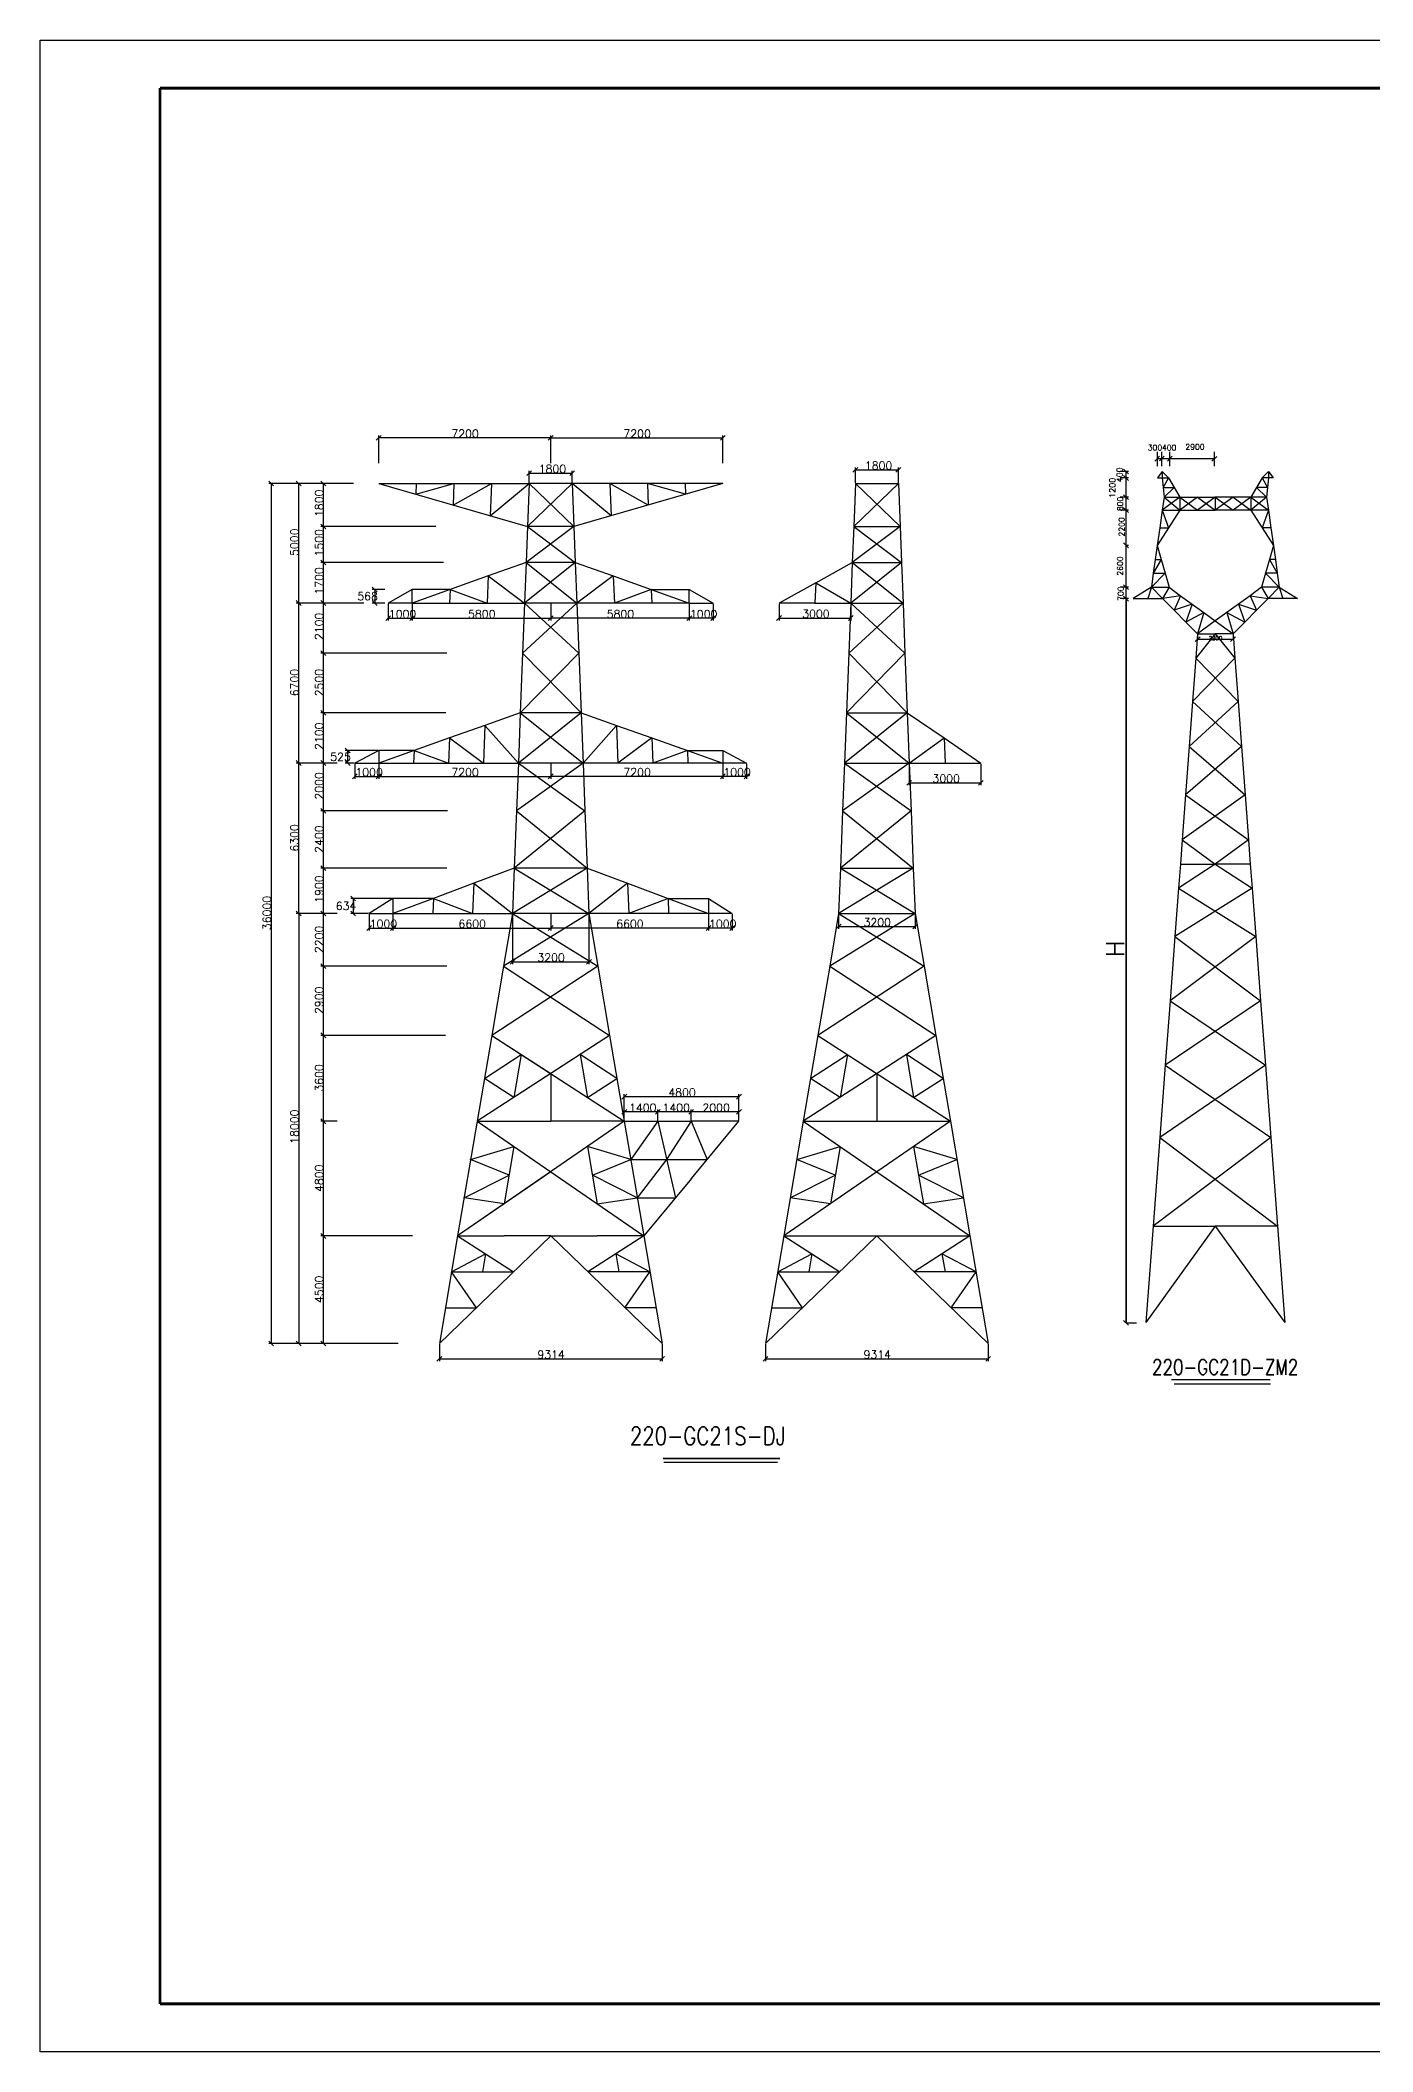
# Model space of a CAD drawing. Header units: millimetres. Extents: x -25344 to 5907, y -19679 to 18215.
# Drawn here: x 4556 to 4834.1, y 921.6 to 1341.6 of the extents above; entities that cross this region are included whole.
import ezdxf

# ---------------------------------------------------------------- set-up
doc = ezdxf.new("R2010")
doc.units = ezdxf.units.MM
doc.layers.add('受力材原始杆件', color=1, linetype='Continuous', lineweight=25)
doc.layers.add('受力材杆件', color=7, linetype='Continuous', lineweight=25)
doc.layers.add('基本图元层', color=7, linetype='Continuous')
doc.layers.add('标注', color=7, linetype='Continuous')
doc.styles.get("Standard").update_dxf_attribs({"font": 'txt', "bigfont": 'gbcbig.shx'})
doc.styles.add('TBWZ', font='txt.shx', dxfattribs={"width": 0.7, "bigfont": 'hztxt.shx'})

msp = doc.modelspace()

# ---------------------------------------------------------------- linework, layer by layer
at = {"color": 0}
for p, q in [((4555.98, 1341.65), (5149.98, 1341.65)), ((4555.98, 921.65), (4555.98, 1341.65)), ((5149.98, 921.65), (4555.98, 921.65))]:
    msp.add_line(p, q, dxfattribs=at)
at = {"color": 0, "linetype": 'ByBlock'}
for p, q in [((4627.11, 1259.12), (4626.11, 1258.13)), ((4662.02, 1258.13), (4663.02, 1259.12)), ((4663.02, 1259.12), (4662.02, 1258.13)), ((4697.93, 1258.13), (4698.93, 1259.12)), ((4658.53, 1251.75), (4657.53, 1250.76)), ((4666.51, 1250.76), (4667.5, 1251.75)), ((4726.6, 1252.45), (4725.6, 1251.45)), ((4734.58, 1251.45), (4735.58, 1252.45)), ((4782.08, 1252.08), (4783.08, 1251.08)), ((4788.61, 1253.77), (4789.6, 1254.77)), ((4789.57, 1253.82), (4790.57, 1254.82)), ((4791.25, 1253.79), (4792.25, 1254.79)), ((4800.52, 1253.76), (4801.52, 1254.76)), ((4604.66, 1248.58), (4603.66, 1249.58)), ((4610.42, 1248.58), (4609.42, 1249.58)), ((4615.56, 1248.58), (4614.56, 1249.58)), ((4782.08, 1250.75), (4783.08, 1249.75)), ((4782.08, 1246.76), (4783.08, 1245.76)), ((4782.08, 1244.04), (4783.08, 1243.05)), ((4614.56, 1240.6), (4615.56, 1239.61)), ((4615.56, 1239.61), (4614.56, 1240.6)), ((4782.08, 1236.69), (4783.08, 1235.69)), ((4614.56, 1233.12), (4615.56, 1232.12)), ((4615.56, 1232.12), (4614.56, 1233.12)), ((4626.28, 1226.47), (4625.28, 1227.47)), ((4782.08, 1227.96), (4783.08, 1226.97)), ((4610.42, 1223.65), (4609.42, 1224.64)), ((4609.42, 1224.64), (4610.42, 1223.65)), ((4614.56, 1224.64), (4615.56, 1223.65)), ((4615.56, 1223.65), (4614.56, 1224.64)), ((4625.28, 1224.64), (4626.28, 1223.65)), ((4782.08, 1225.54), (4783.08, 1224.54)), ((4629.1, 1221.46), (4628.1, 1220.46)), ((4633.09, 1220.46), (4634.09, 1221.46)), ((4634.09, 1221.46), (4633.09, 1220.46)), ((4662.02, 1220.46), (4663.02, 1221.46)), ((4663.02, 1221.46), (4662.02, 1220.46)), ((4690.95, 1220.46), (4691.94, 1221.46)), ((4691.94, 1221.46), (4690.95, 1220.46)), ((4695.93, 1220.46), (4696.93, 1221.46)), ((4710.67, 1221.51), (4709.67, 1220.51)), ((4724.64, 1220.51), (4725.63, 1221.51)), ((4614.56, 1214.17), (4615.56, 1213.17)), ((4615.56, 1213.17), (4614.56, 1214.17)), ((4797.04, 1216.08), (4798.04, 1217.08)), ((4804.42, 1216.09), (4805.42, 1217.09)), ((4614.56, 1201.7), (4615.56, 1200.7)), ((4615.56, 1200.7), (4614.56, 1201.7)), ((4620.63, 1192.85), (4619.64, 1193.84)), ((4610.42, 1190.23), (4609.42, 1191.23)), ((4609.42, 1191.23), (4610.42, 1190.23)), ((4614.56, 1191.23), (4615.56, 1190.23)), ((4615.56, 1190.23), (4614.56, 1191.23)), ((4619.64, 1191.23), (4620.63, 1190.23)), ((4622.12, 1188.44), (4621.12, 1187.44)), ((4626.11, 1187.44), (4627.11, 1188.44)), ((4627.11, 1188.44), (4626.11, 1187.44)), ((4662.02, 1187.44), (4663.02, 1188.44)), ((4663.02, 1188.44), (4662.02, 1187.44)), ((4697.93, 1187.44), (4698.93, 1188.44)), ((4698.93, 1188.44), (4697.93, 1187.44)), ((4702.92, 1187.44), (4703.91, 1188.44)), ((4737.85, 1187.11), (4736.85, 1186.11)), ((4751.81, 1186.11), (4752.81, 1187.11)), ((4614.56, 1181.25), (4615.56, 1180.25)), ((4615.56, 1180.25), (4614.56, 1181.25)), ((4614.56, 1169.28), (4615.56, 1168.28)), ((4615.56, 1168.28), (4614.56, 1169.28)), ((4610.42, 1158.81), (4609.42, 1159.81)), ((4609.42, 1159.81), (4610.42, 1158.81)), ((4614.56, 1159.81), (4615.56, 1158.81)), ((4615.56, 1158.81), (4614.56, 1159.81)), ((4621.78, 1161.96), (4620.78, 1162.96)), ((4620.78, 1159.81), (4621.78, 1158.81)), ((4625.11, 1156.78), (4624.11, 1155.78)), ((4629.1, 1155.78), (4630.1, 1156.78)), ((4630.1, 1156.78), (4629.1, 1155.78)), ((4662.02, 1155.78), (4663.02, 1156.78)), ((4663.02, 1156.78), (4662.02, 1155.78)), ((4694.94, 1155.78), (4695.93, 1156.78)), ((4695.93, 1156.78), (4694.94, 1155.78)), ((4699.92, 1155.78), (4700.92, 1156.78)), ((4723.11, 1157.09), (4722.11, 1156.09)), ((4738.07, 1156.09), (4739.07, 1157.09)), ((4614.56, 1148.83), (4615.56, 1147.84)), ((4615.56, 1147.84), (4614.56, 1148.83)), ((4655.04, 1149.72), (4654.04, 1148.73)), ((4670, 1148.73), (4671, 1149.72)), ((4614.56, 1134.37), (4615.56, 1133.37)), ((4615.56, 1133.37), (4614.56, 1134.37)), ((4678.37, 1121.56), (4677.38, 1120.56)), ((4701.32, 1120.56), (4702.31, 1121.56)), ((4678.37, 1118.38), (4677.38, 1117.38)), ((4685.36, 1118.38), (4684.36, 1117.38)), ((4684.36, 1117.38), (4685.36, 1118.38)), ((4692.34, 1118.38), (4691.34, 1117.38)), ((4691.34, 1117.38), (4692.34, 1118.38)), ((4701.32, 1117.38), (4702.31, 1118.38)), ((4614.56, 1116.41), (4615.56, 1115.42)), ((4615.56, 1115.42), (4614.56, 1116.41)), ((4614.56, 1092.47), (4615.56, 1091.48)), ((4615.56, 1091.48), (4614.56, 1092.47)), ((4782.08, 1074.35), (4783.08, 1073.36)), ((4603.66, 1070.03), (4604.66, 1069.03)), ((4609.42, 1070.03), (4610.42, 1069.03)), ((4614.56, 1070.03), (4615.56, 1069.03)), ((4639.77, 1066.84), (4638.78, 1065.85)), ((4685.26, 1065.85), (4686.26, 1066.84)), ((4707.85, 1066.84), (4706.85, 1065.85)), ((4753.34, 1065.85), (4754.33, 1066.84))]:
    msp.add_line(p, q, dxfattribs=at)
for p, q in [((4626.61, 1253.33), (4626.61, 1259.12)), ((4662.52, 1258.62), (4626.61, 1258.62)), ((4662.52, 1253.33), (4662.52, 1259.12)), ((4662.52, 1253.33), (4662.52, 1259.12)), ((4662.52, 1258.62), (4698.43, 1258.62)), ((4698.43, 1253.33), (4698.43, 1259.12)), ((4658.03, 1249.23), (4658.03, 1251.75)), ((4667.01, 1249.23), (4667.01, 1251.75)), ((4726.1, 1249.23), (4726.1, 1252.45)), ((4726.1, 1251.95), (4735.08, 1251.95)), ((4735.08, 1249.23), (4735.08, 1252.45)), ((4614.91, 1249.08), (4603.66, 1249.08)), ((4604.16, 1249.08), (4604.16, 1069.53)), ((4614.91, 1249.08), (4609.42, 1249.08)), ((4609.92, 1224.14), (4609.92, 1249.08)), ((4621.34, 1249.08), (4614.56, 1249.08)), ((4615.06, 1249.08), (4615.06, 1240.1)), ((4658.03, 1251.26), (4667.01, 1251.26)), ((4638.53, 1240.1), (4614.56, 1240.1)), ((4638.53, 1240.1), (4614.56, 1240.1)), ((4615.06, 1240.1), (4615.06, 1232.62)), ((4640.12, 1232.62), (4614.56, 1232.62)), ((4640.12, 1232.62), (4614.56, 1232.62)), ((4615.06, 1232.62), (4615.06, 1224.14)), ((4627.91, 1226.97), (4625.28, 1226.97)), ((4625.78, 1226.97), (4625.78, 1224.14)), ((4614.91, 1224.14), (4609.42, 1224.14)), ((4614.91, 1224.14), (4609.42, 1224.14)), ((4609.92, 1190.73), (4609.92, 1224.14)), ((4623.53, 1224.14), (4614.56, 1224.14)), ((4617.97, 1224.14), (4614.56, 1224.14)), ((4615.06, 1224.14), (4615.06, 1213.67)), ((4627.91, 1224.14), (4625.28, 1224.14)), ((4628.6, 1223.99), (4628.6, 1220.46)), ((4633.59, 1223.99), (4633.59, 1220.46)), ((4633.59, 1223.99), (4633.59, 1220.46)), ((4662.52, 1223.99), (4662.52, 1220.46)), ((4662.52, 1223.99), (4662.52, 1220.46)), ((4691.44, 1223.99), (4691.44, 1220.46)), ((4691.44, 1223.99), (4691.44, 1220.46)), ((4696.43, 1223.99), (4696.43, 1220.46)), ((4628.6, 1220.96), (4633.59, 1220.96)), ((4633.59, 1220.96), (4662.52, 1220.96)), ((4691.44, 1220.96), (4662.52, 1220.96)), ((4696.43, 1220.96), (4691.44, 1220.96)), ((4640.82, 1213.67), (4614.56, 1213.67)), ((4640.82, 1213.67), (4614.56, 1213.67)), ((4615.06, 1213.67), (4615.06, 1201.2)), ((4640.66, 1201.2), (4614.56, 1201.2)), ((4617.97, 1201.2), (4614.56, 1201.2)), ((4615.06, 1201.2), (4615.06, 1190.73)), ((4626.46, 1193.35), (4619.64, 1193.35)), ((4620.13, 1193.35), (4620.13, 1190.73)), ((4614.91, 1190.73), (4609.42, 1190.73)), ((4614.91, 1190.73), (4609.42, 1190.73)), ((4609.92, 1159.31), (4609.92, 1190.73)), ((4617.97, 1190.73), (4614.56, 1190.73)), ((4617.97, 1190.73), (4614.56, 1190.73)), ((4615.06, 1190.73), (4615.06, 1180.75)), ((4621.47, 1190.73), (4619.64, 1190.73)), ((4621.62, 1190.58), (4621.62, 1187.44)), ((4626.61, 1190.58), (4626.61, 1187.44)), ((4626.61, 1190.58), (4626.61, 1187.44)), ((4662.52, 1190.58), (4662.52, 1187.44)), ((4662.52, 1190.58), (4662.52, 1187.44)), ((4698.43, 1190.58), (4698.43, 1187.44)), ((4698.43, 1190.58), (4698.43, 1187.44)), ((4703.41, 1190.58), (4703.41, 1187.44)), ((4621.62, 1187.94), (4626.61, 1187.94)), ((4626.61, 1187.94), (4662.52, 1187.94)), ((4698.43, 1187.94), (4662.52, 1187.94)), ((4703.41, 1187.94), (4698.43, 1187.94)), ((4640.97, 1180.75), (4614.56, 1180.75)), ((4640.97, 1180.75), (4614.56, 1180.75)), ((4615.06, 1180.75), (4615.06, 1168.78)), ((4640.84, 1168.78), (4614.56, 1168.78)), ((4617.97, 1168.78), (4614.56, 1168.78)), ((4615.06, 1168.78), (4615.06, 1159.31)), ((4617.64, 1159.31), (4609.42, 1159.31)), ((4614.91, 1159.31), (4609.42, 1159.31)), ((4609.92, 1159.31), (4609.92, 1069.53)), ((4617.97, 1159.31), (4614.56, 1159.31)), ((4617.97, 1159.31), (4614.56, 1159.31)), ((4615.06, 1159.31), (4615.06, 1148.33)), ((4629.45, 1162.46), (4620.78, 1162.46)), ((4624.46, 1159.31), (4620.78, 1159.31)), ((4621.28, 1162.46), (4621.28, 1159.31)), ((4624.61, 1159.16), (4624.61, 1155.78)), ((4624.61, 1156.28), (4629.6, 1156.28)), ((4629.6, 1159.16), (4629.6, 1155.78)), ((4629.6, 1159.16), (4629.6, 1155.78)), ((4629.6, 1156.28), (4662.52, 1156.28)), ((4654.54, 1159.16), (4654.54, 1148.73)), ((4662.52, 1159.16), (4662.52, 1155.78)), ((4662.52, 1159.16), (4662.52, 1155.78)), ((4695.43, 1156.28), (4662.52, 1156.28)), ((4670.5, 1159.16), (4670.5, 1148.73)), ((4695.43, 1159.16), (4695.43, 1155.78)), ((4695.43, 1159.16), (4695.43, 1155.78)), ((4700.42, 1156.28), (4695.43, 1156.28)), ((4700.42, 1159.16), (4700.42, 1155.78)), ((4640.85, 1148.33), (4614.56, 1148.33)), ((4640.85, 1148.33), (4614.56, 1148.33)), ((4615.06, 1148.33), (4615.06, 1133.87)), ((4654.54, 1149.22), (4670.5, 1149.22)), ((4640.55, 1133.87), (4614.56, 1133.87)), ((4640.55, 1133.87), (4614.56, 1133.87)), ((4615.06, 1133.87), (4615.06, 1115.92)), ((4677.87, 1116.06), (4677.87, 1121.56)), ((4701.81, 1116.06), (4701.81, 1121.56)), ((4701.81, 1121.06), (4677.87, 1121.06)), ((4677.87, 1116.06), (4677.87, 1118.38)), ((4684.86, 1117.88), (4677.87, 1117.88)), ((4684.86, 1116.06), (4684.86, 1118.38)), ((4684.86, 1116.06), (4684.86, 1118.38)), ((4691.84, 1117.88), (4684.86, 1117.88)), ((4691.84, 1116.06), (4691.84, 1118.38)), ((4691.84, 1116.06), (4691.84, 1118.38)), ((4701.81, 1117.88), (4691.84, 1117.88)), ((4701.81, 1116.06), (4701.81, 1118.38)), ((4617.97, 1115.92), (4614.56, 1115.92)), ((4617.97, 1115.92), (4614.56, 1115.92)), ((4615.06, 1115.92), (4615.06, 1091.98)), ((4633.65, 1091.98), (4614.56, 1091.98)), ((4633.65, 1091.98), (4614.56, 1091.98)), ((4615.06, 1091.98), (4615.06, 1069.53)), ((4641.82, 1084.49), (4648.93, 1088.23)), ((4643.09, 1091.98), (4654.77, 1084.49)), ((4648.93, 1088.23), (4648.29, 1084.49)), ((4681.94, 1091.98), (4670.26, 1084.49)), ((4683.22, 1084.49), (4676.1, 1088.23)), ((4676.1, 1088.23), (4676.74, 1084.49)), ((4709.89, 1084.49), (4717.01, 1088.23)), ((4711.17, 1091.98), (4722.85, 1084.49)), ((4717.01, 1088.23), (4716.37, 1084.49)), ((4750.02, 1091.98), (4738.34, 1084.49)), ((4744.18, 1088.23), (4744.82, 1084.49)), ((4751.29, 1084.49), (4744.18, 1088.23)), ((4647.02, 1077.01), (4641.82, 1084.49)), ((4641.82, 1084.49), (4654.77, 1084.49)), ((4683.22, 1084.49), (4670.26, 1084.49)), ((4678.01, 1077.01), (4683.22, 1084.49)), ((4715.1, 1077.01), (4709.89, 1084.49)), ((4709.89, 1084.49), (4722.85, 1084.49)), ((4751.29, 1084.49), (4738.34, 1084.49)), ((4746.09, 1077.01), (4751.29, 1084.49)), ((4640.55, 1077.01), (4647.02, 1077.01)), ((4684.49, 1077.01), (4678.01, 1077.01)), ((4708.62, 1077.01), (4715.1, 1077.01)), ((4752.56, 1077.01), (4746.09, 1077.01)), ((4614.91, 1069.53), (4603.66, 1069.53)), ((4617.64, 1069.53), (4609.42, 1069.53)), ((4630.7, 1069.53), (4614.56, 1069.53)), ((4639.28, 1069.38), (4639.28, 1065.85)), ((4685.76, 1069.38), (4685.76, 1065.85)), ((4707.35, 1069.38), (4707.35, 1065.85)), ((4753.83, 1069.38), (4753.83, 1065.85)), ((4639.28, 1066.35), (4685.76, 1066.35)), ((4707.35, 1066.35), (4753.83, 1066.35))]:
    msp.add_line(p, q)
at = {"color": 7}
for p, q in [((4626.61, 1249.08), (4657.68, 1240.1)), ((4626.61, 1249.08), (4658.03, 1249.08)), ((4634.46, 1249.08), (4634.38, 1246.84)), ((4634.38, 1246.84), (4642.32, 1249.08)), ((4642.32, 1249.08), (4642.14, 1244.59)), ((4642.14, 1244.59), (4650.17, 1249.08)), ((4650.17, 1249.08), (4649.91, 1242.35)), ((4649.91, 1242.35), (4658.03, 1249.08)), ((4658.03, 1249.08), (4657.68, 1240.1)), ((4667.01, 1249.08), (4657.68, 1240.1)), ((4667.01, 1249.08), (4658.03, 1249.08)), ((4658.03, 1249.08), (4667.36, 1240.1)), ((4675.12, 1242.35), (4667.01, 1249.08)), ((4698.43, 1249.08), (4667.01, 1249.08)), ((4667.01, 1249.08), (4667.36, 1240.1)), ((4698.43, 1249.08), (4667.36, 1240.1)), ((4674.86, 1249.08), (4675.12, 1242.35)), ((4682.89, 1244.59), (4674.86, 1249.08)), ((4682.72, 1249.08), (4682.89, 1244.59)), ((4690.66, 1246.84), (4682.72, 1249.08)), ((4690.57, 1249.08), (4690.66, 1246.84)), ((4726.1, 1249.08), (4725.75, 1240.1)), ((4735.08, 1249.08), (4725.75, 1240.1)), ((4726.1, 1249.08), (4735.08, 1249.08)), ((4726.1, 1249.08), (4735.43, 1240.1)), ((4735.08, 1249.08), (4735.43, 1240.1)), ((4667.36, 1240.1), (4657.39, 1232.62)), ((4657.68, 1240.1), (4657.39, 1232.62)), ((4667.36, 1240.1), (4657.68, 1240.1)), ((4657.68, 1240.1), (4667.65, 1232.62)), ((4667.36, 1240.1), (4667.65, 1232.62)), ((4725.75, 1240.1), (4725.46, 1232.62)), ((4735.43, 1240.1), (4725.46, 1232.62)), ((4725.75, 1240.1), (4735.43, 1240.1)), ((4725.75, 1240.1), (4735.72, 1232.62)), ((4735.43, 1240.1), (4735.72, 1232.62)), ((4657.39, 1232.62), (4649.46, 1229.8)), ((4657.39, 1232.62), (4657.06, 1224.14)), ((4667.65, 1232.62), (4657.06, 1224.14)), ((4667.65, 1232.62), (4657.39, 1232.62)), ((4657.39, 1232.62), (4667.98, 1224.14)), ((4667.65, 1232.62), (4675.58, 1229.8)), ((4667.65, 1232.62), (4667.98, 1224.14)), ((4717.82, 1228.38), (4725.46, 1232.62)), ((4725.46, 1232.62), (4725.13, 1224.14)), ((4735.72, 1232.62), (4725.13, 1224.14)), ((4725.46, 1232.62), (4735.72, 1232.62)), ((4725.46, 1232.62), (4736.05, 1224.14)), ((4735.72, 1232.62), (4736.05, 1224.14)), ((4633.59, 1226.97), (4628.6, 1224.14)), ((4641.52, 1226.97), (4633.59, 1224.14)), ((4641.52, 1226.97), (4633.59, 1226.97)), ((4633.59, 1224.14), (4633.59, 1226.97)), ((4641.52, 1226.97), (4641.41, 1224.14)), ((4649.46, 1229.8), (4641.52, 1226.97)), ((4641.52, 1226.97), (4649.24, 1224.14)), ((4649.46, 1229.8), (4649.24, 1224.14)), ((4649.46, 1229.8), (4657.06, 1224.14)), ((4675.58, 1229.8), (4667.98, 1224.14)), ((4675.58, 1229.8), (4675.8, 1224.14)), ((4675.58, 1229.8), (4683.51, 1226.97)), ((4683.51, 1226.97), (4675.8, 1224.14)), ((4683.51, 1226.97), (4691.44, 1226.97)), ((4683.51, 1226.97), (4683.62, 1224.14)), ((4683.51, 1226.97), (4691.44, 1224.14)), ((4691.44, 1224.14), (4691.44, 1226.97)), ((4691.44, 1226.97), (4696.43, 1224.14)), ((4717.82, 1228.38), (4710.17, 1224.14)), ((4717.82, 1228.38), (4717.65, 1224.14)), ((4717.82, 1228.38), (4725.13, 1224.14)), ((4633.59, 1224.14), (4628.6, 1224.14)), ((4633.59, 1224.14), (4641.41, 1224.14)), ((4641.41, 1224.14), (4649.24, 1224.14)), ((4649.24, 1224.14), (4657.06, 1224.14)), ((4667.98, 1224.14), (4656.65, 1213.67)), ((4657.06, 1224.14), (4656.65, 1213.67)), ((4667.98, 1224.14), (4657.06, 1224.14)), ((4657.06, 1224.14), (4668.38, 1213.67)), ((4675.8, 1224.14), (4667.98, 1224.14)), ((4667.98, 1224.14), (4668.38, 1213.67)), ((4683.62, 1224.14), (4675.8, 1224.14)), ((4691.44, 1224.14), (4683.62, 1224.14)), ((4691.44, 1224.14), (4696.43, 1224.14)), ((4717.65, 1224.14), (4710.17, 1224.14)), ((4710.17, 1223.99), (4710.17, 1220.51)), ((4717.65, 1224.14), (4725.13, 1224.14)), ((4725.13, 1224.14), (4724.73, 1213.67)), ((4736.05, 1224.14), (4724.73, 1213.67)), ((4725.13, 1224.14), (4736.05, 1224.14)), ((4725.13, 1224.14), (4736.46, 1213.67)), ((4725.13, 1223.99), (4725.13, 1220.51)), ((4736.05, 1224.14), (4736.46, 1213.67)), ((4710.17, 1221.01), (4725.13, 1221.01)), ((4668.38, 1213.67), (4656.17, 1201.2)), ((4656.65, 1213.67), (4656.17, 1201.2)), ((4656.65, 1213.67), (4668.87, 1201.2)), ((4668.38, 1213.67), (4668.87, 1201.2)), ((4724.73, 1213.67), (4724.24, 1201.2)), ((4736.46, 1213.67), (4724.24, 1201.2)), ((4724.73, 1213.67), (4736.94, 1201.2)), ((4736.46, 1213.67), (4736.94, 1201.2)), ((4656.17, 1201.2), (4648.78, 1198.58)), ((4656.17, 1201.2), (4655.76, 1190.73)), ((4668.87, 1201.2), (4655.76, 1190.73)), ((4668.87, 1201.2), (4656.17, 1201.2)), ((4656.17, 1201.2), (4669.28, 1190.73)), ((4668.87, 1201.2), (4676.26, 1198.58)), ((4668.87, 1201.2), (4669.28, 1190.73)), ((4724.24, 1201.2), (4723.83, 1190.73)), ((4736.94, 1201.2), (4723.83, 1190.73)), ((4724.24, 1201.2), (4736.94, 1201.2)), ((4724.24, 1201.2), (4737.35, 1190.73)), ((4736.94, 1201.2), (4737.35, 1190.73)), ((4736.94, 1201.2), (4744.63, 1195.96)), ((4648.78, 1198.58), (4641.39, 1195.96)), ((4648.78, 1198.58), (4648.47, 1190.73)), ((4648.78, 1198.58), (4655.76, 1190.73)), ((4676.26, 1198.58), (4669.28, 1190.73)), ((4676.26, 1198.58), (4676.56, 1190.73)), ((4676.26, 1198.58), (4683.65, 1195.96)), ((4626.61, 1193.35), (4621.62, 1190.73)), ((4634, 1193.35), (4626.61, 1190.73)), ((4634, 1193.35), (4626.61, 1193.35)), ((4626.61, 1193.35), (4626.61, 1190.73)), ((4634, 1193.35), (4633.9, 1190.73)), ((4641.39, 1195.96), (4634, 1193.35)), ((4634, 1193.35), (4641.18, 1190.73)), ((4641.39, 1195.96), (4641.18, 1190.73)), ((4641.39, 1195.96), (4648.47, 1190.73)), ((4683.65, 1195.96), (4676.56, 1190.73)), ((4683.65, 1195.96), (4683.85, 1190.73)), ((4683.65, 1195.96), (4691.04, 1193.35)), ((4691.04, 1193.35), (4683.85, 1190.73)), ((4691.04, 1193.35), (4698.43, 1193.35)), ((4691.04, 1193.35), (4691.14, 1190.73)), ((4691.04, 1193.35), (4698.43, 1190.73)), ((4698.43, 1193.35), (4698.43, 1190.73)), ((4698.43, 1193.35), (4703.41, 1190.73)), ((4737.35, 1190.73), (4744.63, 1195.96)), ((4744.63, 1195.96), (4744.83, 1190.73)), ((4744.63, 1195.96), (4752.31, 1190.73)), ((4621.62, 1190.73), (4626.61, 1190.73)), ((4626.61, 1190.73), (4633.9, 1190.73)), ((4633.9, 1190.73), (4641.18, 1190.73)), ((4641.18, 1190.73), (4648.47, 1190.73)), ((4648.47, 1190.73), (4655.76, 1190.73)), ((4669.28, 1190.73), (4655.37, 1180.75)), ((4655.76, 1190.73), (4655.37, 1180.75)), ((4669.28, 1190.73), (4655.76, 1190.73)), ((4655.76, 1190.73), (4669.66, 1180.75)), ((4676.56, 1190.73), (4669.28, 1190.73)), ((4669.28, 1190.73), (4669.66, 1180.75)), ((4683.85, 1190.73), (4676.56, 1190.73)), ((4691.14, 1190.73), (4683.85, 1190.73)), ((4698.43, 1190.73), (4691.14, 1190.73)), ((4703.41, 1190.73), (4698.43, 1190.73)), ((4723.83, 1190.73), (4723.45, 1180.75)), ((4737.35, 1190.73), (4723.45, 1180.75)), ((4723.83, 1190.73), (4737.35, 1190.73)), ((4723.83, 1190.73), (4737.74, 1180.75)), ((4737.35, 1190.73), (4737.74, 1180.75)), ((4737.35, 1190.73), (4744.83, 1190.73)), ((4737.35, 1190.58), (4737.35, 1186.11)), ((4744.83, 1190.73), (4752.31, 1190.73)), ((4752.31, 1190.58), (4752.31, 1186.11)), ((4737.35, 1186.61), (4752.31, 1186.61)), ((4669.66, 1180.75), (4654.91, 1168.78)), ((4655.37, 1180.75), (4654.91, 1168.78)), ((4655.37, 1180.75), (4670.13, 1168.78)), ((4669.66, 1180.75), (4670.13, 1168.78)), ((4723.45, 1180.75), (4722.98, 1168.78)), ((4737.74, 1180.75), (4722.98, 1168.78)), ((4723.45, 1180.75), (4738.2, 1168.78)), ((4737.74, 1180.75), (4738.2, 1168.78)), ((4654.91, 1168.78), (4646.47, 1165.62)), ((4654.91, 1168.78), (4654.54, 1159.31)), ((4670.13, 1168.78), (4654.54, 1159.31)), ((4670.13, 1168.78), (4654.91, 1168.78)), ((4654.91, 1168.78), (4670.5, 1159.31)), ((4670.13, 1168.78), (4678.56, 1165.62)), ((4670.13, 1168.78), (4670.5, 1159.31)), ((4722.98, 1168.78), (4722.61, 1159.31)), ((4738.2, 1168.78), (4722.61, 1159.31)), ((4722.98, 1168.78), (4738.2, 1168.78)), ((4722.98, 1168.78), (4738.57, 1159.31)), ((4738.2, 1168.78), (4738.57, 1159.31)), ((4646.47, 1165.62), (4638.04, 1162.47)), ((4646.47, 1165.62), (4646.22, 1159.31)), ((4646.47, 1165.62), (4654.54, 1159.31)), ((4678.56, 1165.62), (4670.5, 1159.31)), ((4678.56, 1165.62), (4678.81, 1159.31)), ((4678.56, 1165.62), (4687, 1162.47)), ((4629.6, 1162.46), (4624.61, 1159.31)), ((4624.61, 1159.31), (4629.6, 1159.31)), ((4638.04, 1162.47), (4629.6, 1159.31)), ((4638.04, 1162.47), (4629.6, 1162.46)), ((4629.6, 1162.46), (4629.6, 1159.31)), ((4629.6, 1159.31), (4637.91, 1159.31)), ((4638.04, 1162.47), (4637.91, 1159.31)), ((4637.91, 1159.31), (4646.22, 1159.31)), ((4638.04, 1162.47), (4646.22, 1159.31)), ((4646.22, 1159.31), (4654.54, 1159.31)), ((4670.5, 1159.31), (4652.67, 1148.33)), ((4654.54, 1159.31), (4652.67, 1148.33)), ((4670.5, 1159.31), (4654.54, 1159.31)), ((4654.54, 1159.31), (4672.36, 1148.33)), ((4678.81, 1159.31), (4670.5, 1159.31)), ((4670.5, 1159.31), (4672.36, 1148.33)), ((4687, 1162.47), (4678.81, 1159.31)), ((4687.12, 1159.31), (4678.81, 1159.31)), ((4687, 1162.47), (4695.43, 1162.46)), ((4687, 1162.47), (4687.12, 1159.31)), ((4687, 1162.47), (4695.43, 1159.31)), ((4695.43, 1159.31), (4687.12, 1159.31)), ((4695.43, 1162.46), (4695.43, 1159.31)), ((4695.43, 1162.46), (4700.42, 1159.31)), ((4700.42, 1159.31), (4695.43, 1159.31)), ((4722.61, 1159.31), (4720.75, 1148.33)), ((4738.57, 1159.31), (4720.75, 1148.33)), ((4722.61, 1159.31), (4738.57, 1159.31)), ((4722.61, 1159.31), (4740.44, 1148.33)), ((4738.57, 1159.31), (4740.44, 1148.33)), ((4722.61, 1159.16), (4722.61, 1156.09)), ((4722.61, 1156.59), (4738.57, 1156.59)), ((4738.57, 1159.16), (4738.57, 1156.09)), ((4672.36, 1148.33), (4650.21, 1133.87)), ((4652.67, 1148.33), (4650.21, 1133.87)), ((4652.67, 1148.33), (4674.82, 1133.87)), ((4672.36, 1148.33), (4674.82, 1133.87)), ((4720.75, 1148.33), (4718.29, 1133.87)), ((4740.44, 1148.33), (4718.29, 1133.87)), ((4720.75, 1148.33), (4742.9, 1133.87)), ((4740.44, 1148.33), (4742.9, 1133.87)), ((4674.82, 1133.87), (4647.16, 1115.92)), ((4650.21, 1133.87), (4647.16, 1115.92)), ((4648.69, 1124.89), (4656.37, 1129.88)), ((4650.21, 1133.87), (4677.87, 1115.92)), ((4650.21, 1133.87), (4662.52, 1125.88)), ((4656.37, 1129.88), (4654.84, 1120.9)), ((4668.67, 1129.88), (4670.2, 1120.9)), ((4676.35, 1124.89), (4668.67, 1129.88)), ((4674.82, 1133.87), (4677.87, 1115.92)), ((4718.29, 1133.87), (4715.24, 1115.92)), ((4742.9, 1133.87), (4715.24, 1115.92)), ((4716.76, 1124.89), (4724.44, 1129.88)), ((4718.29, 1133.87), (4745.95, 1115.92)), ((4724.44, 1129.88), (4722.91, 1120.9)), ((4744.42, 1124.89), (4736.74, 1129.88)), ((4736.74, 1129.88), (4738.27, 1120.9)), ((4742.9, 1133.87), (4745.95, 1115.92)), ((4662.52, 1125.88), (4647.16, 1115.92)), ((4662.52, 1125.88), (4662.52, 1115.92)), ((4730.59, 1125.88), (4730.59, 1115.92)), ((4654.84, 1120.9), (4648.69, 1124.89)), ((4670.2, 1120.9), (4676.35, 1124.89)), ((4722.91, 1120.9), (4716.76, 1124.89)), ((4738.27, 1120.9), (4744.42, 1124.89)), ((4677.87, 1115.92), (4643.09, 1091.98)), ((4647.16, 1115.92), (4643.09, 1091.98)), ((4647.16, 1115.92), (4662.52, 1115.92)), ((4647.16, 1115.92), (4681.94, 1091.98)), ((4647.16, 1115.92), (4662.52, 1105.35)), ((4677.87, 1115.92), (4662.52, 1115.92)), ((4677.87, 1115.92), (4681.94, 1091.98)), ((4677.87, 1115.92), (4691.84, 1115.92)), ((4684.86, 1115.92), (4679.23, 1107.94)), ((4684.86, 1115.92), (4688.57, 1099.96)), ((4691.84, 1115.92), (4686.71, 1107.94)), ((4701.81, 1115.92), (4691.84, 1115.92)), ((4691.84, 1115.92), (4695.19, 1107.94)), ((4691.88, 1103.95), (4701.81, 1115.92)), ((4745.95, 1115.92), (4711.17, 1091.98)), ((4715.24, 1115.92), (4711.17, 1091.98)), ((4745.95, 1115.92), (4711.17, 1091.98)), ((4715.24, 1115.92), (4730.59, 1105.35)), ((4715.24, 1115.92), (4750.02, 1091.98)), ((4715.24, 1115.92), (4745.95, 1115.92)), ((4715.24, 1115.92), (4750.02, 1091.98)), ((4745.95, 1115.92), (4750.02, 1091.98)), ((4645.8, 1107.94), (4654.84, 1110.63)), ((4654.84, 1110.63), (4652.8, 1098.66)), ((4670.2, 1110.63), (4672.23, 1098.66)), ((4679.23, 1107.94), (4670.2, 1110.63)), ((4713.88, 1107.94), (4722.91, 1110.63)), ((4722.91, 1110.63), (4720.88, 1098.66)), ((4747.31, 1107.94), (4738.27, 1110.63)), ((4738.27, 1110.63), (4740.31, 1098.66)), ((4662.52, 1105.35), (4643.09, 1091.98)), ((4644.45, 1099.96), (4653.82, 1104.65)), ((4653.82, 1104.65), (4645.8, 1107.94)), ((4671.21, 1104.65), (4679.23, 1107.94)), ((4680.59, 1099.96), (4671.21, 1104.65)), ((4679.23, 1107.94), (4686.71, 1107.94)), ((4686.71, 1107.94), (4680.59, 1099.96)), ((4686.71, 1107.94), (4695.19, 1107.94)), ((4730.59, 1105.35), (4711.17, 1091.98)), ((4712.52, 1099.96), (4721.9, 1104.65)), ((4721.9, 1104.65), (4713.88, 1107.94)), ((4739.29, 1104.65), (4747.31, 1107.94)), ((4748.66, 1099.96), (4739.29, 1104.65)), ((4691.88, 1103.95), (4681.94, 1091.98)), ((4652.8, 1098.66), (4644.45, 1099.96)), ((4672.23, 1098.66), (4680.59, 1099.96)), ((4680.59, 1099.96), (4688.57, 1099.96)), ((4720.88, 1098.66), (4712.52, 1099.96)), ((4740.31, 1098.66), (4748.66, 1099.96)), ((4643.09, 1091.98), (4639.28, 1069.53)), ((4662.52, 1091.98), (4639.28, 1069.53)), ((4643.09, 1091.98), (4652.8, 1091.98)), ((4662.52, 1091.98), (4652.8, 1091.98)), ((4662.52, 1091.98), (4672.23, 1091.98)), ((4662.52, 1091.98), (4685.76, 1069.53)), ((4681.94, 1091.98), (4672.23, 1091.98)), ((4681.94, 1091.98), (4685.76, 1069.53)), ((4711.17, 1091.98), (4707.35, 1069.53)), ((4730.59, 1091.98), (4707.35, 1069.53)), ((4711.17, 1091.98), (4750.02, 1091.98)), ((4730.59, 1091.98), (4753.83, 1069.53)), ((4750.02, 1091.98), (4753.83, 1069.53))]:
    msp.add_line(p, q, dxfattribs=at)
at = {"color": 0, "const_width": 0.6}
for points in [[(4580.98, 931.65), (4580.98, 1331.65)], [(4580.98, 1331.65), (5139.98, 1331.65)], [(5139.98, 931.65), (4580.98, 931.65)]]:
    msp.add_lwpolyline(points, dxfattribs=at)
at = {"color": 7}
for p in [(4645.8, 1107.94), (4644.45, 1099.96)]:
    msp.add_point(p, dxfattribs=at)
at = {"layer": '受力材原始杆件', "color": 0}
for p, q in [((4812.32, 1251.63), (4810.98, 1250.28)), ((4812.32, 1251.63), (4813.33, 1250.28)), ((4812.32, 1251.63), (4812.32, 1250.28)), ((4809.8, 1248.27), (4808.62, 1246.25)), ((4810.98, 1250.28), (4809.8, 1248.27)), ((4812.13, 1248.27), (4809.8, 1248.27)), ((4809.8, 1248.27), (4811.94, 1246.25)), ((4812.32, 1250.28), (4810.98, 1250.28)), ((4810.98, 1250.28), (4812.13, 1248.27)), ((4812.13, 1248.27), (4811.94, 1246.25)), ((4812.32, 1250.28), (4812.13, 1248.27)), ((4813.33, 1250.28), (4812.32, 1250.28)), ((4790.52, 1246.25), (4793.84, 1246.25)), ((4793.84, 1246.25), (4797.54, 1246.25)), ((4797.54, 1246.25), (4801.23, 1246.25)), ((4804.93, 1246.25), (4801.23, 1246.25)), ((4801.23, 1246.25), (4804.93, 1243.56)), ((4804.93, 1246.25), (4801.23, 1243.56)), ((4801.23, 1246.25), (4801.23, 1243.56)), ((4804.93, 1243.56), (4801.23, 1243.56)), ((4808.62, 1246.25), (4804.93, 1246.25)), ((4804.93, 1246.25), (4808.62, 1243.56)), ((4808.62, 1246.25), (4804.93, 1243.56)), ((4808.62, 1243.56), (4804.93, 1243.56)), ((4811.94, 1246.25), (4808.62, 1246.25)), ((4808.62, 1246.25), (4812.32, 1243.56)), ((4811.94, 1246.25), (4808.62, 1243.56)), ((4808.62, 1246.25), (4808.62, 1243.56)), ((4812.32, 1243.56), (4808.62, 1243.56)), ((4808.62, 1243.56), (4810.99, 1239.87)), ((4808.62, 1243.56), (4810.99, 1239.87)), ((4812.32, 1243.56), (4810.99, 1239.87)), ((4811.94, 1246.25), (4812.32, 1243.56)), ((4812.32, 1243.56), (4812.84, 1239.87)), ((4812.84, 1239.87), (4810.99, 1239.87)), ((4810.99, 1239.87), (4813.35, 1236.17)), ((4812.84, 1239.87), (4813.35, 1236.17)), ((4813.35, 1236.17), (4812.53, 1233.26)), ((4813.35, 1236.17), (4813.76, 1233.26)), ((4812.53, 1233.26), (4811.71, 1230.35)), ((4813.76, 1233.26), (4812.53, 1233.26)), ((4812.53, 1233.26), (4814.17, 1230.35)), ((4813.76, 1233.26), (4814.17, 1230.35)), ((4810.88, 1227.44), (4808.47, 1225.67)), ((4811.71, 1230.35), (4810.88, 1227.44)), ((4814.58, 1227.44), (4810.88, 1227.44)), ((4810.88, 1227.44), (4812.25, 1225.08)), ((4814.17, 1230.35), (4811.71, 1230.35)), ((4811.71, 1230.35), (4814.58, 1227.44)), ((4814.58, 1227.44), (4812.25, 1225.08)), ((4814.17, 1230.35), (4814.58, 1227.44)), ((4814.58, 1227.44), (4818.37, 1225.08)), ((4814.58, 1227.44), (4815.31, 1225.08)), ((4806.06, 1223.91), (4803.64, 1222.15)), ((4808.47, 1225.67), (4806.06, 1223.91)), ((4806.06, 1223.91), (4809.81, 1222.62)), ((4806.06, 1223.91), (4807.37, 1220.16)), ((4809.81, 1222.62), (4807.37, 1220.16)), ((4808.47, 1225.67), (4812.25, 1225.08)), ((4808.47, 1225.67), (4809.81, 1222.62)), ((4812.25, 1225.08), (4809.81, 1222.62)), ((4815.31, 1225.08), (4812.25, 1225.08)), ((4818.37, 1225.08), (4815.31, 1225.08)), ((4803.64, 1222.15), (4801.23, 1220.39)), ((4801.23, 1220.39), (4804.93, 1217.69)), ((4803.64, 1222.15), (4807.37, 1220.16)), ((4803.64, 1222.15), (4804.93, 1217.69)), ((4807.37, 1220.16), (4804.93, 1217.69)), ((4804.93, 1217.69), (4801.23, 1217.69)), ((4801.23, 1217.69), (4805.31, 1212.65)), ((4804.93, 1217.69), (4805.31, 1212.65)), ((4797.16, 1212.65), (4805.99, 1203.58)), ((4805.31, 1212.65), (4805.99, 1203.58)), ((4796.48, 1203.58), (4806.69, 1194.17)), ((4805.99, 1203.58), (4806.69, 1194.17)), ((4795.77, 1194.17), (4807.45, 1184.09)), ((4806.69, 1194.17), (4807.45, 1184.09)), ((4795.02, 1184.09), (4808.15, 1174.68)), ((4807.45, 1184.09), (4808.15, 1174.68)), ((4808.15, 1174.68), (4801.23, 1169.64)), ((4808.15, 1174.68), (4808.53, 1169.64)), ((4808.53, 1169.64), (4801.23, 1169.64)), ((4801.23, 1169.64), (4808.91, 1164.6)), ((4808.53, 1169.64), (4808.91, 1164.6)), ((4793.55, 1164.6), (4809.67, 1154.52)), ((4808.91, 1164.6), (4809.67, 1154.52)), ((4809.67, 1154.52), (4791.79, 1141.08)), ((4809.67, 1154.52), (4810.67, 1141.08)), ((4810.67, 1141.08), (4790.78, 1127.64)), ((4810.67, 1141.08), (4811.68, 1127.64)), ((4811.68, 1127.64), (4789.65, 1112.52)), ((4811.68, 1127.64), (4812.82, 1112.52)), ((4812.82, 1112.52), (4788.26, 1094.04)), ((4812.82, 1112.52), (4814.2, 1094.04)), ((4807.72, 1094.04), (4801.23, 1094.04)), ((4801.23, 1094.04), (4815.71, 1073.88)), ((4814.2, 1094.04), (4807.72, 1094.04)), ((4814.2, 1094.04), (4815.71, 1073.88))]:
    msp.add_line(p, q, dxfattribs=at)
at = {"layer": '受力材杆件', "color": 0}
for p, q in [((4790.14, 1251.63), (4789.14, 1250.28)), ((4790.14, 1251.63), (4790.14, 1250.28)), ((4790.14, 1251.63), (4791.49, 1250.28)), ((4789.14, 1250.28), (4790.14, 1250.28)), ((4790.14, 1250.28), (4791.49, 1250.28)), ((4790.14, 1250.28), (4790.33, 1248.27)), ((4791.49, 1250.28), (4790.33, 1248.27)), ((4790.33, 1248.27), (4792.66, 1248.27)), ((4790.33, 1248.27), (4790.52, 1246.25)), ((4792.66, 1248.27), (4790.52, 1246.25)), ((4791.49, 1250.28), (4792.66, 1248.27)), ((4792.66, 1248.27), (4793.84, 1246.25)), ((4790.14, 1243.56), (4789.63, 1239.87)), ((4790.52, 1246.25), (4790.14, 1243.56)), ((4793.84, 1246.25), (4790.14, 1243.56)), ((4790.14, 1243.56), (4793.84, 1243.56)), ((4790.14, 1243.56), (4791.47, 1239.87)), ((4790.52, 1246.25), (4793.84, 1243.56)), ((4793.84, 1243.56), (4791.47, 1239.87)), ((4793.84, 1243.56), (4791.47, 1239.87)), ((4793.84, 1246.25), (4793.84, 1243.56)), ((4797.54, 1246.25), (4793.84, 1243.56)), ((4793.84, 1246.25), (4797.54, 1243.56)), ((4793.84, 1243.56), (4797.54, 1243.56)), ((4801.23, 1246.25), (4797.54, 1243.56)), ((4797.54, 1246.25), (4801.23, 1243.56)), ((4797.54, 1243.56), (4801.23, 1243.56)), ((4804.93, 1246.25), (4801.23, 1246.25)), ((4808.62, 1246.25), (4804.93, 1246.25)), ((4811.94, 1246.25), (4808.62, 1246.25)), ((4789.63, 1239.87), (4789.11, 1236.17)), ((4791.47, 1239.87), (4789.11, 1236.17)), ((4789.63, 1239.87), (4791.47, 1239.87)), ((4789.11, 1236.17), (4788.7, 1233.26)), ((4789.11, 1236.17), (4789.93, 1233.26)), ((4788.7, 1233.26), (4788.29, 1230.35)), ((4789.93, 1233.26), (4788.29, 1230.35)), ((4788.7, 1233.26), (4789.93, 1233.26)), ((4789.93, 1233.26), (4790.76, 1230.35)), ((4787.89, 1227.44), (4784.1, 1225.08)), ((4787.89, 1227.44), (4787.16, 1225.08)), ((4788.29, 1230.35), (4787.89, 1227.44)), ((4790.76, 1230.35), (4787.89, 1227.44)), ((4787.89, 1227.44), (4791.58, 1227.44)), ((4787.89, 1227.44), (4790.21, 1225.08)), ((4788.29, 1230.35), (4790.76, 1230.35)), ((4791.58, 1227.44), (4790.21, 1225.08)), ((4790.76, 1230.35), (4791.58, 1227.44)), ((4791.58, 1227.44), (4793.99, 1225.67)), ((4784.1, 1225.08), (4787.16, 1225.08)), ((4787.16, 1225.08), (4790.21, 1225.08)), ((4793.99, 1225.67), (4790.21, 1225.08)), ((4790.21, 1225.08), (4792.66, 1222.62)), ((4793.99, 1225.67), (4792.66, 1222.62)), ((4796.41, 1223.91), (4792.66, 1222.62)), ((4792.66, 1222.62), (4795.1, 1220.16)), ((4793.99, 1225.67), (4796.41, 1223.91)), ((4796.41, 1223.91), (4795.1, 1220.16)), ((4796.41, 1223.91), (4798.82, 1222.15)), ((4798.82, 1222.15), (4795.1, 1220.16)), ((4795.1, 1220.16), (4797.54, 1217.69)), ((4798.82, 1222.15), (4797.54, 1217.69)), ((4801.23, 1220.39), (4797.54, 1217.69)), ((4798.82, 1222.15), (4801.23, 1220.39)), ((4797.54, 1217.69), (4797.16, 1212.65)), ((4801.23, 1217.69), (4797.16, 1212.65)), ((4797.54, 1217.69), (4801.23, 1217.69)), ((4805.31, 1212.65), (4796.48, 1203.58)), ((4797.16, 1212.65), (4796.48, 1203.58)), ((4805.99, 1203.58), (4795.77, 1194.17)), ((4796.48, 1203.58), (4795.77, 1194.17)), ((4806.69, 1194.17), (4795.02, 1184.09)), ((4795.77, 1194.17), (4795.02, 1184.09)), ((4807.45, 1184.09), (4794.31, 1174.68)), ((4795.02, 1184.09), (4794.31, 1174.68)), ((4794.31, 1174.68), (4793.93, 1169.64)), ((4794.31, 1174.68), (4801.23, 1169.64)), ((4793.93, 1169.64), (4793.55, 1164.6)), ((4801.23, 1169.64), (4793.55, 1164.6)), ((4793.93, 1169.64), (4801.23, 1169.64)), ((4808.91, 1164.6), (4792.8, 1154.52)), ((4793.55, 1164.6), (4792.8, 1154.52)), ((4792.8, 1154.52), (4791.79, 1141.08)), ((4792.8, 1154.52), (4810.67, 1141.08)), ((4791.79, 1141.08), (4790.78, 1127.64)), ((4791.79, 1141.08), (4811.68, 1127.64)), ((4790.78, 1127.64), (4789.65, 1112.52)), ((4790.78, 1127.64), (4812.82, 1112.52)), ((4789.65, 1112.52), (4788.26, 1094.04)), ((4789.65, 1112.52), (4814.2, 1094.04)), ((4788.26, 1094.04), (4786.75, 1073.88)), ((4801.23, 1094.04), (4786.75, 1073.88)), ((4788.26, 1094.04), (4794.75, 1094.04)), ((4794.75, 1094.04), (4801.23, 1094.04))]:
    msp.add_line(p, q, dxfattribs=at)
at = {"layer": '基本图元层', "color": 0}
for p, q in [((4782.6, 1073.84), (4782.6, 1251.63)), ((4789.14, 1252.73), (4789.14, 1255.69)), ((4789.14, 1254.31), (4801.09, 1254.31)), ((4790.05, 1252.73), (4790.05, 1255.69)), ((4791.75, 1252.73), (4791.75, 1255.69)), ((4801.08, 1252.73), (4801.08, 1255.69)), ((4782.6, 1225.08), (4782.6, 1073.84)), ((4797.54, 1216.59), (4804.93, 1216.59)), ((4782.6, 1073.84), (4784.81, 1073.84)), ((4784.81, 1073.84), (4784.81, 1073.84))]:
    msp.add_line(p, q, dxfattribs=at)
at = {"layer": '基本图元层', "color": 0, "lineweight": 25}
for p, q in [((4792.05, 1062.02), (4812.65, 1062.02)), ((4792.67, 1061.08), (4812.72, 1061.08)), ((4686.13, 1044.76), (4709.88, 1044.76))]:
    msp.add_line(p, q, dxfattribs=at)
at = {"layer": '基本图元层', "color": 0, "lineweight": 25, "const_width": 0.36}
msp.add_lwpolyline([(4685.96, 1045.5), (4710.36, 1045.5)], dxfattribs=at)
at = {"layer": '标注', "color": 0}
for p, q in [((4783.13, 1251.63), (4781.37, 1251.63)), ((4783.13, 1251.63), (4782.57, 1251.63)), ((4783.13, 1250.28), (4781.37, 1250.28)), ((4783.13, 1250.28), (4781.37, 1250.28)), ((4783.13, 1250.28), (4782.57, 1250.28)), ((4783.13, 1250.28), (4782.57, 1250.28)), ((4790.14, 1251.56), (4790.14, 1250.4)), ((4812.32, 1251.56), (4812.32, 1250.4)), ((4783.13, 1246.25), (4781.37, 1246.25)), ((4783.13, 1246.25), (4781.37, 1246.25)), ((4783.13, 1243.56), (4781.37, 1243.56)), ((4783.13, 1243.56), (4781.37, 1243.56)), ((4783.13, 1246.25), (4782.57, 1246.25)), ((4783.13, 1246.25), (4782.57, 1246.25)), ((4783.13, 1243.56), (4782.57, 1243.56)), ((4783.13, 1243.56), (4782.57, 1243.56)), ((4783.13, 1236.17), (4782.57, 1236.17)), ((4783.13, 1236.17), (4782.57, 1236.17)), ((4783.13, 1227.44), (4781.37, 1227.44)), ((4783.13, 1227.44), (4781.37, 1227.44)), ((4783.13, 1227.44), (4782.57, 1227.44)), ((4783.13, 1227.44), (4782.57, 1227.44)), ((4783.13, 1225.08), (4781.37, 1225.08)), ((4783.13, 1225.08), (4782.57, 1225.08)), ((4797.54, 1217.62), (4797.54, 1216.46)), ((4804.93, 1217.62), (4804.93, 1216.46))]:
    msp.add_line(p, q, dxfattribs=at)

# ---------------------------------------------------------------- texts
for s, height, p in [('7200', 1.671, (4641.78, 1258.67)), ('7200', 1.671, (4677.69, 1258.67)), ('300', 1.17, (4787.13, 1256.01)), ('400', 1.17, (4790.09, 1255.99)), ('2900', 1.17, (4794.98, 1256.17)), ('1800', 1.671, (4660.01, 1251.3)), ('1800', 1.671, (4728.09, 1252)), ('568', 1.671, (4622.15, 1224.72)), ('1000', 1.671, (4628.73, 1221)), ('5800', 1.671, (4645.27, 1221)), ('5800', 1.671, (4674.2, 1221)), ('1000', 1.671, (4691.57, 1221)), ('525', 1.671, (4616.51, 1191.2)), ('1000', 1.671, (4621.75, 1187.98)), ('7200', 1.671, (4641.78, 1187.98)), ('7200', 1.671, (4677.69, 1187.98)), ('1000', 1.671, (4698.55, 1187.98)), ('634', 1.671, (4617.65, 1160.05)), ('1000', 1.671, (4624.74, 1156.32)), ('6600', 1.671, (4643.27, 1156.32)), ('6600', 1.671, (4676.19, 1156.32)), ('1000', 1.671, (4695.56, 1156.32)), ('3200', 1.671, (4659.73, 1149.27)), ('4800', 1.671, (4687.06, 1121.1)), ('1400', 1.671, (4678.86, 1117.93)), ('1400', 1.671, (4685.84, 1117.93)), ('2000', 1.671, (4694.18, 1117.93)), ('9314', 1.671, (4659.73, 1066.39)), ('9314', 1.671, (4727.81, 1066.39))]:
    msp.add_text(s, height=height).set_placement(p)
for s, p in [('1800', (4615.01, 1242.09)), ('5000', (4609.88, 1233.97)), ('1500', (4615.01, 1233.86)), ('1700', (4615.01, 1225.88)), ('2100', (4615.01, 1216.4)), ('6700', (4609.88, 1204.65)), ('2500', (4615.01, 1204.65)), ('2100', (4615.01, 1193.46)), ('2000', (4615.01, 1183.09)), ('6300', (4609.88, 1172.23)), ('2400', (4615.01, 1171.98)), ('1900', (4615.01, 1161.54)), ('36000', (4604.11, 1155.83)), ('2200', (4615.01, 1151.04)), ('2900', (4615.01, 1138.32)), ('3600', (4615.01, 1122.11)), ('18000', (4609.88, 1111.22)), ('4800', (4615.01, 1101.16)), ('4500', (4615.01, 1077.97))]:
    msp.add_text(s, height=1.671, rotation=90).set_placement(p)
at = {"color": 7}
for s, p in [('3000', (4715.01, 1221.05)), ('3000', (4742.19, 1186.65)), ('3200', (4727.81, 1156.64))]:
    msp.add_text(s, height=1.671, dxfattribs=at).set_placement(p)
at = {"layer": '基本图元层', "color": 0, "lineweight": 25, "style": 'TBWZ', "width": 0.8}
for s, height, p in [('220-GC21D-ZM2', 3.192, (4788.02, 1063.01)), ('220-GC21S-DJ', 3.78, (4679.04, 1048.35))]:
    msp.add_text(s, height=height, dxfattribs=at).set_placement(p)
at = {"layer": '标注', "color": 0}
msp.add_text('H', height=3.72, rotation=90, dxfattribs=at).set_placement((4782.19, 1150.18))
at = {"layer": '标注', "color": 0, "attachment_point": 8, "rotation": 90}
for s, insert, char_height in [('400', (4781.85, 1250.9), 1.204), ('1200', (4780.35, 1248.19), 1.238), ('800', (4781.95, 1244.83), 1.17), ('2200', (4782.24, 1240.03), 1.17), ('2600', (4781.94, 1231.86), 1.17), ('700', (4782.05, 1226.09), 1.17)]:
    msp.add_mtext(s, dxfattribs=dict(at, insert=insert, char_height=char_height))
at = {"layer": '标注', "color": 0, "insert": (4801.26, 1216.39), "char_height": 0.819, "attachment_point": 8}
msp.add_mtext('2200', dxfattribs=at)

doc.saveas('drawing.dxf')
